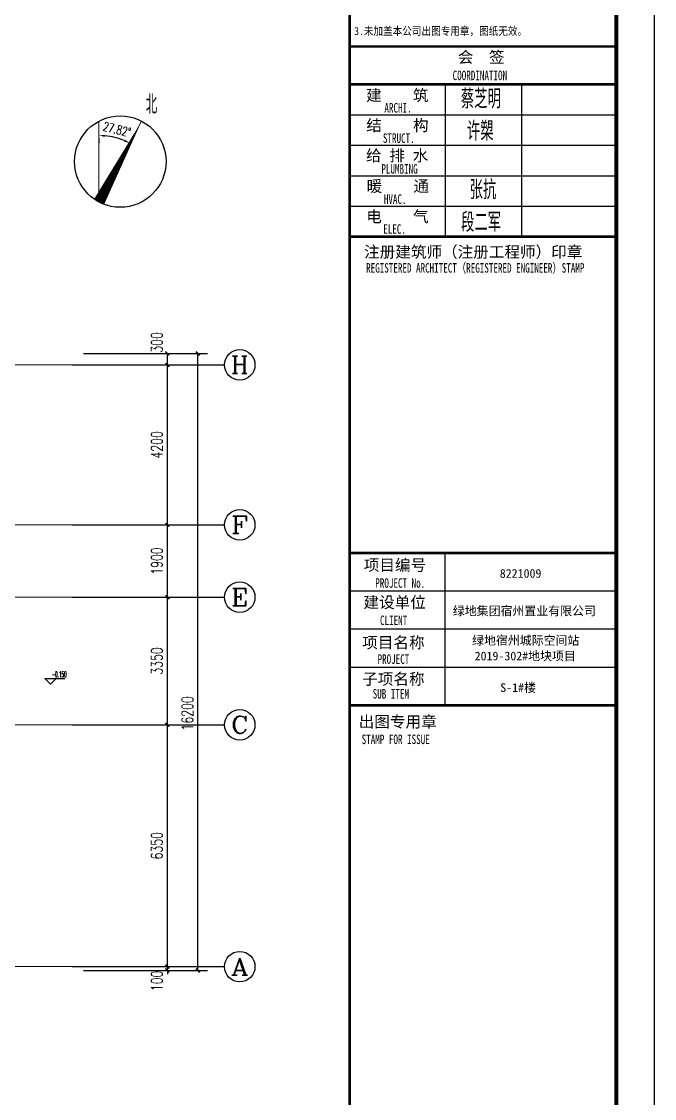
# Model space of a CAD drawing. Extents: x 1031190 to 1725648, y 733081 to 1571294.
# Drawn here: x 1186892 to 1203499, y 1134095 to 1162371 of the extents above; entities that cross this region are included whole.
import ezdxf
from ezdxf.enums import TextEntityAlignment as Align

# ---------------------------------------------------------------- set-up
doc = ezdxf.new("R2010")
doc.units = 0
doc.header["$LTSCALE"] = 1000
doc.header["$MEASUREMENT"] = 0
doc.linetypes.add('ACAD_ISO10W100', pattern=[18.5, 12, -3, 0.5, -3])
doc.linetypes.add('DOTE', pattern=[2.42, 2, -0.2, 0.02, -0.2])
for name, color, linetype in [('AXIS', 3, 'Continuous'), ('AXIS_TEXT', 4, 'Continuous'), ('C-AXIS(轴号)', 3, 'Continuous'), ('C-AXIS-T(字)', 7, 'Continuous'), ('DIM_ELEV', 3, 'Continuous'), ('DIM_SYMB', 3, 'Continuous'), ('PUB_DIM', 3, 'Continuous'), ('图框', 140, 'Continuous'), ('图签文字', 147, 'Continuous')]:
    doc.layers.add(name, color=color, linetype=linetype)
doc.layers.add('DOTE', color=19, linetype='DOTE', lineweight=9)
doc.layers.add('图签', color=147, linetype='Continuous', lineweight=18)
doc.styles.add('_TCH_AXIS', font='COMPLEX', dxfattribs={"bigfont": 'GBCBIG'})
doc.styles.add('_TCH_DIM', font='SIMPLEX.shx', dxfattribs={"width": 0.6, "oblique": 10, "bigfont": 'hztxt.shx'})
doc.styles.add('_TCH_DIM_T3', font='SIMPLEX', dxfattribs={"width": 0.705882, "bigfont": 'GBCBIG'})
doc.styles.add('COMPLEX', font='COMPLEX')
doc.styles.add('HT', font='simhei.ttf')
doc.styles.add('宋体', font='', dxfattribs={"height": 50})
doc.styles.add('建筑图签-1', font='simhei.ttf', dxfattribs={"width": 0.7})
doc.styles.add('建筑图签-2', font='TXT.shx', dxfattribs={"width": 0.5, "bigfont": 'HZTXT.shx'})
doc.styles.get('宋体').set_extended_font_data('SimSun')
doc.dimstyles.new('_TCH_ARCH&&100', dxfattribs={"dimtxt": 297.5, "dimasz": 100, "dimexe": 250, "dimexo": 300, "dimgap": 126.25, "dimtad": 1, "dimdec": 0, "dimzin": 0, "dimdsep": 46, "dimtxsty": '_TCH_DIM_T3', "dimblk": 'ARCHTICK', "dimcen": 0.09, "dimclrt": 7, "dimazin": 2, "dimtfac": 1, "dimtdec": 0, "dimtix": 1, "dimtmove": 2, "dimatfit": 3, "dimfxl": 0, "dimtolj": 1, "dimtzin": 0, "dimarcsym": 0})
doc.dimstyles.new('_TCH_ARROW&&80', dxfattribs={"dimtxt": 238, "dimasz": 160, "dimexe": 200, "dimexo": 240, "dimgap": 101, "dimtad": 1, "dimdec": 0, "dimzin": 0, "dimdsep": 46, "dimtxsty": '_TCH_DIM_T3', "dimcen": 0.09, "dimclrt": 7, "dimazin": 2, "dimtfac": 1, "dimtdec": 0, "dimtix": 1, "dimtmove": 2, "dimatfit": 3, "dimfxl": 0, "dimtolj": 1, "dimtzin": 0, "dimarcsym": 0})

# ---------------------------------------------------------------- blocks, each defined once
blk = doc.blocks.new('tq123')
at = {"layer": '图框'}
for points, const_width in [([(-6995, 0), (-6995, 57400)], 70), ([(-6987, 48400), (13, 48400)], 60), ([(-6987, 47400), (13, 47400)], 70), ([(-6987, 47400), (13, 47400)], 70), ([(-4487, 47400), (-4487, 43400)], 35), ([(-2487, 47400), (-2487, 43400)], 35), ([(-6987, 46600), (13, 46600)], 35), ([(-6987, 45800), (13, 45800)], 35), ([(-6987, 45000), (13, 45000)], 35), ([(-6987, 44200), (13, 44200)], 35), ([(-6987, 43400), (13, 43400)], 70), ([(-6995, 35100), (5, 35100)], 70), ([(-6995, 35100), (5, 35100)], 70), ([(-4495, 31100), (-4495, 35100)], 35), ([(-6995, 34100), (5, 34100)], 35), ([(-6995, 33100), (5, 33100)], 35), ([(-6995, 32100), (5, 32100)], 35), ([(5, 31100), (-6995, 31100)], 70)]:
    blk.add_lwpolyline(points, dxfattribs=dict(at, const_width=const_width))
for s, height, style, width, p in [('3.未加盖本公司出图专用章，图纸无效。', 210, 'HT', 0.88, (-6877, 48698)), ('COORDINATION', 250, '建筑图签-1', 0.7, (-4295, 47513)), ('ARCHI.', 250, '建筑图签-1', 0.7, (-6086, 46662)), ('STRUCT.', 250, '建筑图签-1', 0.7, (-6125, 45865)), ('PLUMBING', 250, '建筑图签-1', 0.7, (-6166, 45058)), ('HVAC.', 250, '建筑图签-1', 0.7, (-6101, 44265)), ('ELEC.', 250, '建筑图签-1', 0.7, (-6117, 43480)), ('REGISTERED ARCHITECT（REGISTERED ENGINEER）STAMP', 250, '建筑图签-1', 0.7, (-6566, 42459)), ('PROJECT No.', 250, '建筑图签-1', 0.7, (-6325, 34185, -1799)), ('CLIENT', 250, '建筑图签-1', 0.7, (-6201, 33206)), ('PROJECT', 250, '建筑图签-1', 0.7, (-6266, 32187)), ('SUB ITEM', 250, '建筑图签-1', 0.7, (-6393, 31276)), ('STAMP FOR ISSUE', 250, '建筑图签-1', 0.7, (-6682, 30081))]:
    blk.add_text(s, height=height, dxfattribs=dict(at, style=style, width=width)).set_placement(p)
at = {"layer": '图签', "color": 2, "style": '宋体'}
for s, height, p in [('8221009', 229.3, (-3058, 34448)), ('绿地集团宿州置业有限公司', 229.34, (-4290, 33462)), ('绿地宿州城际空间站', 229.3, (-3785, 32688)), ('2019-302#地块项目', 229.34, (-3718, 32279)), ('S-1#楼', 229.3, (-3046, 31448))]:
    blk.add_text(s, height=height, dxfattribs=at).set_placement(p)
at = {"layer": '图签文字', "color": 7, "style": '建筑图签-1'}
for s, p in [('会  签', (-4160, 47968)), ('建    筑', (-6565, 46967)), ('结    构', (-6561, 46179)), ('给 排 水', (-6570, 45385)), ('暖    通', (-6552, 44582)), ('电    气', (-6562, 43782)), ('注册建筑师（注册工程师）印章', (-6620, 42854)), ('项目编号', (-6627, 34632)), ('建设单位', (-6635, 33655)), ('项目名称', (-6668, 32597)), ('子项名称', (-6668, 31640)), ('出图专用章', (-6759, 30518))]:
    blk.add_text(s, height=300, dxfattribs=at).set_placement(p)
at = {"layer": '图签文字', "color": 1, "style": '建筑图签-2', "width": 0.7}
for s, p in [('蔡芝明', (-4080, 46771)), ('许槊', (-3921, 45928)), ('张抗', (-3849, 44387)), ('段二军', (-4074, 43532))]:
    blk.add_text(s, height=500, dxfattribs=at).set_placement(p)
blk = doc.blocks.new('*D322')
at = {"layer": 'Defpoints', "color": 0}
for p in [(1188923, 1159538), (1189478, 1159287), (1189812, 1159318), (1188923, 1157633)]:
    blk.add_point(p, dxfattribs=at)
at = {"layer": 'PUB_DIM', "color": 0, "lineweight": -2}
for p, q in [((1188923, 1159298), (1188923, 1159178)), ((1189700, 1159105), (1189644, 1158999))]:
    blk.add_line(p, q, dxfattribs=at)
blk.add_arc((1188923, 1157633), 1745, 67.4414, 84.7433, dxfattribs=at)
at = {"layer": 'PUB_DIM', "color": 0}
for points in [[(1189082, 1159344), (1189084, 1159397), (1188923, 1159378)], [(1189604, 1159268), (1189581, 1159220), (1189737, 1159176)]]:
    blk.add_solid(points, dxfattribs=at)
at = {"layer": 'PUB_DIM', "color": 7, "insert": (1189395, 1159540), "char_height": 238, "attachment_point": 5, "rotation": 346.0924, "style": '_TCH_DIM_T3'}
blk.add_mtext('\\A1;27.82°', dxfattribs=at)
blk = doc.blocks.new('_ArchTick')
at = {"color": 0, "linetype": 'ByBlock', "const_width": 0.4}
blk.add_lwpolyline([(-0.5, -0.5), (0.5, 0.5)], dxfattribs=at)
blk = doc.blocks.new('*D324')
at = {"layer": 'AXIS', "color": 0, "lineweight": -2}
for p, q in [((1188517, 1153656), (1191767, 1153656)), ((1191517, 1137456), (1191517, 1153656)), ((1188517, 1137456), (1191767, 1137456))]:
    blk.add_line(p, q, dxfattribs=at)
at = {"layer": 'Defpoints', "color": 0}
for p in [(1188217, 1153656), (1191517, 1153656), (1188217, 1137456)]:
    blk.add_point(p, dxfattribs=at)
at = {"layer": 'AXIS', "color": 0, "lineweight": -2, "xscale": 100, "yscale": 100, "zscale": 100}
for p, rotation in [((1191517, 1153656), 90), ((1191517, 1137456), 270)]:
    blk.add_blockref('_ArchTick', p, dxfattribs=dict(at, rotation=rotation))
at = {"layer": 'AXIS', "color": 7, "insert": (1191242, 1144206), "char_height": 297.5, "attachment_point": 5, "rotation": 90, "style": '_TCH_DIM_T3'}
blk.add_mtext('\\A1;16200', dxfattribs=at)
blk = doc.blocks.new('*D325')
at = {"layer": 'AXIS', "color": 0, "lineweight": -2}
for p, q in [((1188517, 1153656), (1190967, 1153656)), ((1190717, 1153356), (1190717, 1153656)), ((1188517, 1153356), (1190967, 1153356))]:
    blk.add_line(p, q, dxfattribs=at)
at = {"layer": 'Defpoints', "color": 0}
for p in [(1188217, 1153656), (1190717, 1153656), (1188217, 1153356)]:
    blk.add_point(p, dxfattribs=at)
at = {"layer": 'AXIS', "color": 0, "lineweight": -2, "xscale": 100, "yscale": 100, "zscale": 100}
for p, rotation in [((1190717, 1153656), 90), ((1190717, 1153356), 270)]:
    blk.add_blockref('_ArchTick', p, dxfattribs=dict(at, rotation=rotation))
at = {"layer": 'AXIS', "color": 7, "insert": (1190442, 1153945), "char_height": 297.5, "attachment_point": 5, "rotation": 90, "style": '_TCH_DIM_T3'}
blk.add_mtext('\\A1;300', dxfattribs=at)
blk = doc.blocks.new('*D326')
at = {"layer": 'AXIS', "color": 0, "lineweight": -2}
for p, q in [((1188517, 1153356), (1190967, 1153356)), ((1190717, 1149156), (1190717, 1153356)), ((1188517, 1149156), (1190967, 1149156))]:
    blk.add_line(p, q, dxfattribs=at)
at = {"layer": 'Defpoints', "color": 0}
for p in [(1188217, 1153356), (1190717, 1153356), (1188217, 1149156)]:
    blk.add_point(p, dxfattribs=at)
at = {"layer": 'AXIS', "color": 0, "lineweight": -2, "xscale": 100, "yscale": 100, "zscale": 100}
for p, rotation in [((1190717, 1153356), 90), ((1190717, 1149156), 270)]:
    blk.add_blockref('_ArchTick', p, dxfattribs=dict(at, rotation=rotation))
at = {"layer": 'AXIS', "color": 7, "insert": (1190442, 1151256), "char_height": 297.5, "attachment_point": 5, "rotation": 90, "style": '_TCH_DIM_T3'}
blk.add_mtext('\\A1;4200', dxfattribs=at)
blk = doc.blocks.new('*D327')
at = {"layer": 'AXIS', "color": 0, "lineweight": -2}
for p, q in [((1188517, 1149156), (1190967, 1149156)), ((1190717, 1147256), (1190717, 1149156)), ((1188517, 1147256), (1190967, 1147256))]:
    blk.add_line(p, q, dxfattribs=at)
at = {"layer": 'Defpoints', "color": 0}
for p in [(1188217, 1149156), (1190717, 1149156), (1188217, 1147256)]:
    blk.add_point(p, dxfattribs=at)
at = {"layer": 'AXIS', "color": 0, "lineweight": -2, "xscale": 100, "yscale": 100, "zscale": 100}
for p, rotation in [((1190717, 1149156), 90), ((1190717, 1147256), 270)]:
    blk.add_blockref('_ArchTick', p, dxfattribs=dict(at, rotation=rotation))
at = {"layer": 'AXIS', "color": 7, "insert": (1190442, 1148206), "char_height": 297.5, "attachment_point": 5, "rotation": 90, "style": '_TCH_DIM_T3'}
blk.add_mtext('\\A1;1900', dxfattribs=at)
blk = doc.blocks.new('*D328')
at = {"layer": 'AXIS', "color": 0, "lineweight": -2}
for p, q in [((1188517, 1147256), (1190967, 1147256)), ((1190717, 1143906), (1190717, 1147256)), ((1188517, 1143906), (1190967, 1143906))]:
    blk.add_line(p, q, dxfattribs=at)
at = {"layer": 'Defpoints', "color": 0}
for p in [(1188217, 1147256), (1190717, 1147256), (1188217, 1143906)]:
    blk.add_point(p, dxfattribs=at)
at = {"layer": 'AXIS', "color": 0, "lineweight": -2, "xscale": 100, "yscale": 100, "zscale": 100}
for p, rotation in [((1190717, 1147256), 90), ((1190717, 1143906), 270)]:
    blk.add_blockref('_ArchTick', p, dxfattribs=dict(at, rotation=rotation))
at = {"layer": 'AXIS', "color": 7, "insert": (1190442, 1145581), "char_height": 297.5, "attachment_point": 5, "rotation": 90, "style": '_TCH_DIM_T3'}
blk.add_mtext('\\A1;3350', dxfattribs=at)
blk = doc.blocks.new('*D329')
at = {"layer": 'AXIS', "color": 0, "lineweight": -2}
for p, q in [((1188517, 1143906), (1190967, 1143906)), ((1190717, 1137556), (1190717, 1143906)), ((1188517, 1137556), (1190967, 1137556))]:
    blk.add_line(p, q, dxfattribs=at)
at = {"layer": 'Defpoints', "color": 0}
for p in [(1188217, 1143906), (1190717, 1143906), (1188217, 1137556)]:
    blk.add_point(p, dxfattribs=at)
at = {"layer": 'AXIS', "color": 0, "lineweight": -2, "xscale": 100, "yscale": 100, "zscale": 100}
for p, rotation in [((1190717, 1143906), 90), ((1190717, 1137556), 270)]:
    blk.add_blockref('_ArchTick', p, dxfattribs=dict(at, rotation=rotation))
at = {"layer": 'AXIS', "color": 7, "insert": (1190442, 1140731), "char_height": 297.5, "attachment_point": 5, "rotation": 90, "style": '_TCH_DIM_T3'}
blk.add_mtext('\\A1;6350', dxfattribs=at)
blk = doc.blocks.new('*D330')
at = {"layer": 'AXIS', "color": 0, "lineweight": -2}
for p, q in [((1188517, 1137556), (1190967, 1137556)), ((1190717, 1137556), (1190717, 1137656)), ((1190717, 1137456), (1190717, 1137556)), ((1188517, 1137456), (1190967, 1137456)), ((1190717, 1137456), (1190717, 1137356))]:
    blk.add_line(p, q, dxfattribs=at)
at = {"layer": 'Defpoints', "color": 0}
for p in [(1188217, 1137556), (1190717, 1137556), (1188217, 1137456)]:
    blk.add_point(p, dxfattribs=at)
at = {"layer": 'AXIS', "color": 0, "lineweight": -2, "xscale": 100, "yscale": 100, "zscale": 100}
for p, rotation in [((1190717, 1137556), 270), ((1190717, 1137456), 90)]:
    blk.add_blockref('_ArchTick', p, dxfattribs=dict(at, rotation=rotation))
at = {"layer": 'AXIS', "color": 7, "insert": (1190442, 1137181), "char_height": 297.5, "attachment_point": 5, "rotation": 90, "style": '_TCH_DIM_T3'}
blk.add_mtext('\\A1;100', dxfattribs=at)
blk = doc.blocks.new('_AXISO')
blk.add_circle((0, 0), 0.5)
at = {"layer": 'AXIS_TEXT', "style": 'COMPLEX', "width": 1.041667}
blk.add_attdef('A', text='', height=0.56, dxfattribs=at).set_placement((-0.25, -0.28), (0.25, -0.28), align=Align.FIT)

msp = doc.modelspace()

# ---------------------------------------------------------------- linework, layer by layer
at = {"layer": 'C-AXIS(轴号)'}
for p, q in [((1188217, 1153356.1), (1192217, 1153356.1)), ((1188217, 1149156.1), (1192217, 1149156.1)), ((1188217, 1147256.1), (1192217, 1147256.1)), ((1188217, 1143906.1), (1192217, 1143906.1)), ((1188217, 1137556.1), (1192217, 1137556.1))]:
    msp.add_line(p, q, dxfattribs=at)
at = {"layer": 'DIM_ELEV', "color": 8}
for p, q in [((1187648.1, 1144969.3), (1187498.1, 1145119.3)), ((1187498.1, 1145119.3), (1188028.3, 1145119.3)), ((1187648.1, 1144969.3), (1187798.1, 1145119.3))]:
    msp.add_line(p, q, dxfattribs=at)
at = {"layer": 'DIM_SYMB'}
msp.add_lwpolyline([(1188923, 1157633.2, 300, 0, 0), (1190042.9, 1159755.9, 0, 0, 0)], format="xyseb", dxfattribs=at)
msp.add_circle((1189482.9, 1158694.5), 1200, dxfattribs=at)
at = {"layer": 'DOTE', "linetype": 'ACAD_ISO10W100', "ltscale": 100}
for p, q in [((1188217, 1153356.1), (1110440.6, 1153356.1)), ((1188217, 1149156.1), (1146617, 1149156.1)), ((1188217, 1147256.1), (1176817, 1147256.1)), ((1129617, 1143906.1), (1188217, 1143906.1)), ((1110440.6, 1137556.1), (1188217, 1137556.1))]:
    msp.add_line(p, q, dxfattribs=at)
for points in [[(1188923, 1157633.2), (1188923, 1159755.9)], [(1188923, 1157633.2), (1190042.9, 1159755.9)]]:
    msp.add_lwpolyline(points, dxfattribs=at)
at = {"layer": '图框'}
msp.add_lwpolyline([(1098399, 1112318.7), (1203499, 1112318.7), (1203499, 1171718.7), (1098399, 1171718.7)], close=True, dxfattribs=at)
at = {"layer": '图框', "const_width": 100}
msp.add_lwpolyline([(1100899, 1113318.7), (1202499, 1113318.7), (1202499, 1170718.7), (1100899, 1170718.7)], close=True, dxfattribs=at)

# ---------------------------------------------------------------- block references
msp.add_blockref('tq123', (1202499, 1113318.7))
at = {"layer": 'C-AXIS(轴号)'}
ref = msp.add_blockref('_AXISO', (1192617, 1153356.1), dxfattribs=dict(at, xscale=800, yscale=800, zscale=800))
ref.add_attrib('A', 'H', dxfattribs={"layer": 'C-AXIS-T(字)', "height": 452.5, "style": '_TCH_AXIS', "width": 1.05}).set_placement((1192390.7, 1153129.9), (1192843.3, 1153129.9), align=Align.FIT)
ref = msp.add_blockref('_AXISO', (1192617, 1149156.1), dxfattribs=dict(at, xscale=800, yscale=800, zscale=800))
ref.add_attrib('A', 'F', dxfattribs={"layer": 'C-AXIS-T(字)', "height": 452.5, "style": '_TCH_AXIS', "width": 1.3125}).set_placement((1192390.7, 1148929.9), (1192843.3, 1148929.9), align=Align.FIT)
ref = msp.add_blockref('_AXISO', (1192617, 1147256.1), dxfattribs=dict(at, xscale=800, yscale=800, zscale=800))
ref.add_attrib('A', 'E', dxfattribs={"layer": 'C-AXIS-T(字)', "height": 452.5, "style": '_TCH_AXIS', "width": 1.3125}).set_placement((1192390.7, 1147029.9), (1192843.3, 1147029.9), align=Align.FIT)
ref = msp.add_blockref('_AXISO', (1192617, 1143906.1), dxfattribs=dict(at, xscale=800, yscale=800, zscale=800))
ref.add_attrib('A', 'C', dxfattribs={"layer": 'C-AXIS-T(字)', "height": 452.5, "style": '_TCH_AXIS', "width": 1.4}).set_placement((1192390.7, 1143679.9), (1192843.3, 1143679.9), align=Align.FIT)
ref = msp.add_blockref('_AXISO', (1192617, 1137556.1), dxfattribs=dict(at, xscale=800, yscale=800, zscale=800))
ref.add_attrib('A', 'A', dxfattribs={"layer": 'C-AXIS-T(字)', "height": 452.5, "style": '_TCH_AXIS', "width": 1.166667}).set_placement((1192390.7, 1137329.9), (1192843.3, 1137329.9), align=Align.FIT)

# ---------------------------------------------------------------- texts
at = {"layer": 'DIM_ELEV', "color": 8, "style": '_TCH_DIM', "width": 0.423529}
msp.add_text('-0.150', height=148.75, dxfattribs=at).set_placement((1187688.3, 1145154.3))
at = {"layer": 'DIM_SYMB', "color": 7, "style": '_TCH_DIM', "width": 0.6}
msp.add_text('北', height=500, dxfattribs=at).set_placement((1190150.6, 1159948.1))

# ---------------------------------------------------------------- dimensions: what is measured, and where the dimension line sits
at = {"layer": 'AXIS'}
for base, p1, p2, picture, middle in [((1190717, 1153656.1), (1188217, 1153356.1), (1188217, 1153656.1), '*D325', (1190442, 1153945.1)), ((1191517, 1153656.1), (1188217, 1137456.1), (1188217, 1153656.1), '*D324', (1191242, 1144206.1)), ((1190717, 1137556.1), (1188217, 1137456.1), (1188217, 1137556.1), '*D330', (1190442, 1137181.1))]:
    dim = msp.add_linear_dim(base=base, p1=p1, p2=p2, angle=90, dimstyle='_TCH_ARCH&&100', dxfattribs=at)
    dim.commit()
    dim.dimension.update_dxf_attribs({"geometry": picture, "text_midpoint": middle, "dimtype": 129})
for p1, p2, picture, middle in [((1188217, 1149156.1), (1188217, 1153356.1), '*D326', (1190442, 1151256.1)), ((1188217, 1147256.1), (1188217, 1149156.1), '*D327', (1190442, 1148206.1)), ((1188217, 1143906.1), (1188217, 1147256.1), '*D328', (1190442, 1145581.1)), ((1188217, 1137556.1), (1188217, 1143906.1), '*D329', (1190442, 1140731.1))]:
    dim = msp.add_aligned_dim(p1=p1, p2=p2, distance=-2500, dimstyle='_TCH_ARCH&&100', dxfattribs=at)
    dim.commit()
    dim.dimension.update_dxf_attribs({"geometry": picture, "text_midpoint": middle})
at = {"layer": 'PUB_DIM'}
dim = msp.add_angular_dim_3p(base=(1189477.8, 1159287.2), center=(1188923, 1157633.2), p1=(1189811.7, 1159317.7), p2=(1188923, 1159537.7), dimstyle='_TCH_ARROW&&80', dxfattribs=at)
dim.commit()
dim.dimension.update_dxf_attribs({"geometry": '*D322', "text_midpoint": (1189395.2, 1159540.1)})

doc.saveas('drawing.dxf')
